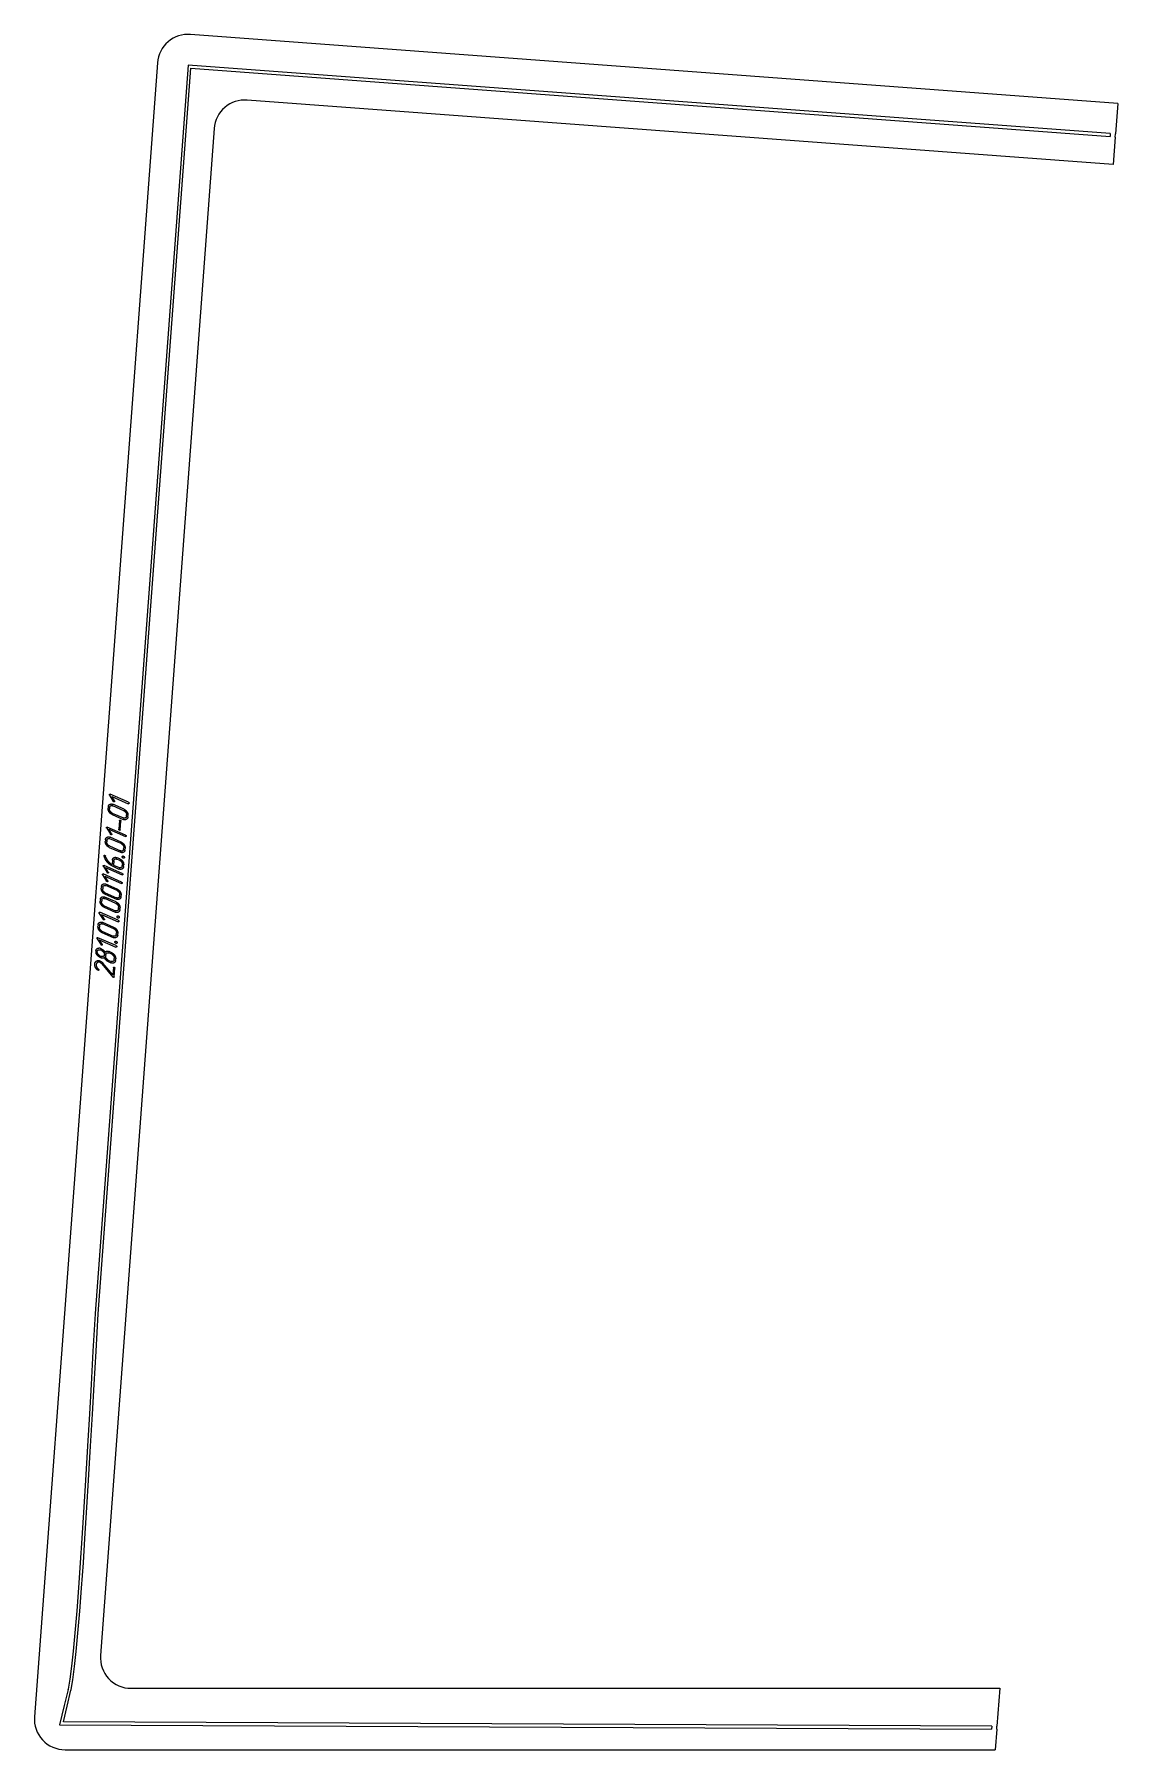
# Model space of a CAD drawing. Header units: millimetres. Extents: x -25 to 1034, y 0 to 1677.
import ezdxf

# ---------------------------------------------------------------- set-up
doc = ezdxf.new("R2010")
doc.units = ezdxf.units.MM
doc.linetypes.add('K5LT_BASIC', pattern=[0])
doc.layers.add('Engraving', color=7, linetype='Continuous')

msp = doc.modelspace()

# ---------------------------------------------------------------- linework, layer by layer
at = {"color": 143, "linetype": 'K5LT_BASIC', "lineweight": 15, "true_color": 0x33acca}
for p, q in [((1033.9, 1609.8), (127.3, 1677.3)), ((95.2, 1649.6), (-25.2, 32.2)), ((1029.4, 1550), (182.7, 1613)), ((1033.9, 1609.8), (1031.6, 1579.9)), ((150.5, 1585.3), (39.5, 92.2)), ((1031.4, 1576.9), (1029.4, 1550)), ((1031.4, 1576.9), (1031.6, 1579.9)), ((69.4, 60), (918.6, 60)), ((918.6, 60), (915.8, 23)), ((915.6, 20), (914.1, 0)), ((915.6, 20), (915.8, 23)), ((4.8, 0), (914.1, 0))]:
    msp.add_line(p, q, dxfattribs=at)
for centre, start, end in [((125.1, 1647.3), 85.7452, 175.7452), ((180.5, 1583.1), 85.7452, 175.7452), ((69.4, 90), 175.7452, 270), ((4.8, 30), 175.7452, 270)]:
    msp.add_arc(centre, 30, start, end, dxfattribs=at)
at = {"layer": 'Engraving', "color": 143, "linetype": 'K5LT_BASIC', "lineweight": 15, "true_color": 0x33acca}
for p, q in [((125.1, 1647.3), (34.2, 426.4)), ((37.2, 426.2), (127.8, 1644.1)), ((1026.6, 1580.3), (125.1, 1647.3)), ((127.8, 1644.1), (1026.4, 1577.3)), ((1026.6, 1580.3), (1026.4, 1577.3)), ((48.2, 933.3), (52, 927.2)), ((66.7, 926.4), (48.8, 934.3)), ((50.4, 932.1), (66.6, 925)), ((53.1, 927.8), (50.4, 932.1)), ((62.4, 918.1), (51.4, 923)), ((62.5, 919.6), (51.5, 924.4)), ((47.1, 921.9), (46.9, 920.5)), ((48.4, 921.3), (48.3, 919.9)), ((50.7, 914.5), (61.7, 909.6)), ((50.8, 915.9), (61.8, 911.1)), ((58, 908.6), (57.3, 900.1)), ((58.7, 899.5), (59.4, 908)), ((64.8, 912.7), (64.9, 914.1)), ((66.2, 912.1), (66.3, 913.5)), ((44.3, 889.8), (44.2, 888.3)), ((45.5, 901.1), (49.2, 895.1)), ((45.7, 889.2), (45.6, 887.7)), ((63.9, 894.3), (46.1, 902.1)), ((50.3, 895.7), (47.6, 900)), ((47.6, 900), (63.8, 892.9)), ((59.7, 886), (48.7, 890.8)), ((59.8, 887.4), (48.8, 892.2)), ((42.9, 874.2), (43, 873.9)), ((44.4, 873.5), (44.3, 873.8)), ((44.5, 873.1), (44.4, 873.5)), ((44.7, 872.4), (44.5, 873.1)), ((47.9, 882.3), (58.9, 877.5)), ((48.1, 883.7), (59.1, 878.9)), ((58.4, 871), (55.6, 872.2)), ((62, 880.5), (62.2, 881.9)), ((63.4, 879.9), (63.5, 881.3)), ((60, 848.4), (42.1, 856.3)), ((42.3, 863.7), (46, 857.7)), ((60.7, 856.9), (42.9, 864.7)), ((44.4, 862.5), (60.6, 855.4)), ((47.1, 858.2), (44.4, 862.5)), ((51.1, 869.8), (50.8, 865.6)), ((51.4, 863.8), (57.5, 861.1)), ((52.5, 869.2), (52.2, 865)), ((52.2, 865), (57.7, 862.5)), ((58.3, 869.6), (55.5, 870.8)), ((60.6, 864.2), (60.8, 865.6)), ((62, 863.6), (62.1, 865)), ((40.4, 843.9), (40.2, 842.5)), ((41.5, 855.3), (45.3, 849.2)), ((41.7, 843.3), (41.6, 841.9)), ((43.7, 854.1), (59.9, 847)), ((46.4, 849.8), (43.7, 854.1)), ((55.7, 840.1), (44.7, 844.9)), ((55.8, 841.5), (44.8, 846.4)), ((39.3, 831.2), (39.2, 829.8)), ((40.7, 830.6), (40.5, 829.2)), ((42.9, 823.8), (53.9, 818.9)), ((43, 825.2), (54, 820.4)), ((54.6, 827.5), (43.6, 832.3)), ((54.8, 828.9), (43.8, 833.7)), ((44, 836.4), (55, 831.6)), ((44.1, 837.8), (55.1, 833)), ((57, 822), (57.1, 823.4)), ((58.1, 834.6), (58.2, 836.1)), ((58.4, 821.4), (58.5, 822.8)), ((59.5, 834), (59.6, 835.5)), ((37.1, 806.5), (37, 805)), ((38.3, 817.8), (42.1, 811.8)), ((38.5, 805.9), (38.4, 804.4)), ((56.8, 811), (38.9, 818.8)), ((43.1, 812.4), (40.5, 816.7)), ((40.5, 816.7), (56.7, 809.6)), ((52.5, 802.7), (41.5, 807.5)), ((52.6, 804.1), (41.6, 808.9)), ((36.2, 793), (40, 787)), ((54.7, 786.2), (36.8, 794)), ((41, 787.6), (38.3, 791.9)), ((38.3, 791.9), (54.5, 784.8)), ((40.8, 799), (51.8, 794.2)), ((40.9, 800.4), (51.9, 795.6)), ((54.9, 797.2), (55, 798.6)), ((56.3, 796.6), (56.4, 798)), ((35, 781), (34.9, 780.5)), ((34.9, 780.5), (35, 780)), ((35, 780), (35.1, 779.2)), ((38.6, 783.7), (37.8, 783.8)), ((39, 783.6), (38.6, 783.7)), ((38.7, 774.9), (40.1, 774.3)), ((38.8, 776.3), (40.2, 775.7)), ((39.4, 783.4), (39, 783.6)), ((40.7, 781.4), (39.3, 782)), ((40.8, 782.8), (39.4, 783.4)), ((44.7, 777.5), (44.5, 776)), ((47, 772), (49.8, 770.8)), ((50.4, 777.9), (47.6, 779.1)), ((50.5, 779.3), (47.8, 780.5)), ((52.8, 772.4), (52.9, 773.8)), ((54.1, 771.8), (54.3, 773.2)), ((36.7, 762.2), (37, 762.1)), ((39.9, 769.2), (40.4, 768.8)), ((40.4, 768.8), (40.9, 768.3)), ((40.9, 768.3), (51.6, 755.5)), ((51.5, 757.6), (41.8, 769.1)), ((46.9, 770.6), (49.7, 769.4)), ((52.1, 764.7), (51.5, 757.6)), ((52.8, 755.6), (53.5, 764.1)), ((34.2, 426.3), (32.1, 389.8)), ((35.1, 389.6), (37.2, 426.1)), ((32.1, 389.7), (30.2, 357.2)), ((33.2, 357.1), (35.1, 389.6)), ((30.2, 357.2), (28.6, 328.3)), ((31.5, 328.1), (33.2, 357.1)), ((28.6, 328.3), (26.7, 296.8)), ((29.7, 296.7), (31.5, 328.1)), ((26.7, 296.8), (24.8, 263.6)), ((27.8, 263.4), (29.7, 296.7)), ((24.8, 263.6), (23.2, 237.1)), ((26.2, 236.9), (27.8, 263.4)), ((23.2, 237), (21.3, 206.7)), ((24.3, 206.5), (26.2, 236.8)), ((21.3, 206.7), (19.7, 182.8)), ((22.7, 182.6), (24.3, 206.5)), ((19.7, 182.8), (18, 158.3)), ((21, 158.1), (22.7, 182.6)), ((18, 158.2), (16.3, 135.8)), ((19.3, 135.5), (21, 158)), ((16.3, 135.8), (12.7, 96.2)), ((15.7, 95.9), (19.3, 135.5)), ((12.7, 96.2), (11.1, 81.8)), ((14.1, 81.5), (15.7, 95.9)), ((9.4, 68.8), (7.8, 59.3)), ((11.1, 81.8), (9.4, 68.8)), ((10.8, 58.8), (12.4, 68.4)), ((12.4, 68.4), (14.1, 81.5)), ((7.7, 58.9), (4, 43.2)), ((7, 42.5), (10.6, 58.2)), ((4, 43.1), (-0.5, 24.2)), ((3.3, 27.2), (6.9, 42.4)), ((-0.5, 24.2), (910.6, 20)), ((910.8, 23), (3.3, 27.2)), ((910.8, 23), (910.6, 20))]:
    msp.add_line(p, q, dxfattribs=at)
for centre, radius, start, end in [((47.2, 425.5), 13, 175.7452, 176.6022), ((47.2, 425.5), 10, 175.7452, 176.6022), ((45, 389), 13, 176.6022, 176.7132), ((45, 389), 10, 176.6022, 176.7132), ((21.6, 328.7), 7, 356.7128, 356.7454), ((21.6, 328.7), 10, 356.7128, 356.7454), ((19.8, 297.2), 7, 356.641, 356.7128), ((19.8, 297.2), 10, 356.641, 356.7128), ((17.8, 264), 7, 356.5782, 356.641), ((17.8, 264), 10, 356.5782, 356.641), ((16.2, 237.5), 7, 356.4011, 356.5782), ((16.2, 237.5), 10, 356.4011, 356.5782), ((14.3, 207.1), 7, 356.2437, 356.4011), ((14.3, 207.1), 10, 356.2437, 356.4011), ((11, 158.8), 7, 355.6272, 355.9721), ((11, 158.8), 10, 355.6272, 355.9723), ((0.9, 60.5), 7, 346.7887, 350.4542), ((0.9, 60.5), 10, 346.7887, 350.4542), ((-2.8, 44.8), 7, 346.5475, 346.7887), ((-2.8, 44.8), 10, 346.5475, 346.7887)]:
    msp.add_arc(centre, radius, start, end, dxfattribs=at)
for points in [[(47.1, 921.9), (47.2, 923.7), (48.5, 924.4)], [(48.1, 933.9), (48.1, 934.1), (48.3, 934.3)], [(48.2, 933.3), (48.1, 933.6), (48.1, 933.9)], [(48.3, 934.3), (48.5, 934.4), (48.8, 934.3)], [(48.4, 921.3), (48.5, 922.5), (49.4, 923)], [(48.5, 924.4), (49.8, 925.1), (51.5, 924.4)], [(49.4, 923), (50.3, 923.5), (51.4, 923)], [(52.5, 926.8), (52.3, 926.9), (52, 927.2)], [(53, 926.8), (52.7, 926.7), (52.5, 926.8)], [(53.2, 927.2), (53.2, 926.9), (53, 926.8)], [(53.1, 927.8), (53.2, 927.5), (53.2, 927.2)], [(67.1, 925), (66.9, 924.9), (66.6, 925)], [(66.7, 926.4), (67, 926.3), (67.2, 926)], [(67.3, 925.4), (67.3, 925.3), (67.1, 925)], [(67.2, 926), (67.4, 925.7), (67.3, 925.4)], [(47.9, 917), (46.8, 918.7), (46.9, 920.5)], [(50.7, 914.5), (49, 915.2), (47.9, 917)], [(48.9, 917.6), (48.2, 918.7), (48.3, 919.9)], [(50.8, 915.9), (49.7, 916.4), (48.9, 917.6)], [(58, 908.6), (58.1, 908.8), (58.3, 909)], [(58.3, 909), (58.5, 909.1), (58.8, 909)], [(58.8, 909), (59, 908.9), (59.2, 908.6)], [(59.2, 908.6), (59.4, 908.3), (59.4, 908)], [(64.7, 909.7), (63.4, 908.9), (61.7, 909.6)], [(63.8, 911.1), (62.9, 910.6), (61.8, 911.1)], [(62.4, 918.1), (63.6, 917.6), (64.3, 916.4)], [(62.5, 919.6), (64.2, 918.8), (65.3, 917)], [(64.8, 912.7), (64.7, 911.6), (63.8, 911.1)], [(64.3, 916.4), (65, 915.2), (64.9, 914.1)], [(66.2, 912.1), (66, 910.4), (64.7, 909.7)], [(65.3, 917), (66.5, 915.3), (66.3, 913.5)], [(44.3, 889.8), (44.4, 891.5), (45.8, 892.2)], [(45.3, 901.7), (45.4, 902), (45.6, 902.1)], [(45.5, 901.1), (45.3, 901.4), (45.3, 901.7)], [(45.6, 902.1), (45.8, 902.3), (46.1, 902.1)], [(45.7, 889.2), (45.8, 890.3), (46.7, 890.8)], [(45.8, 892.2), (47.1, 893), (48.8, 892.2)], [(46.7, 890.8), (47.5, 891.3), (48.7, 890.8)], [(49.7, 894.7), (49.6, 894.7), (49.2, 895.1)], [(50.2, 894.7), (50, 894.5), (49.7, 894.7)], [(50.5, 895.1), (50.4, 894.8), (50.2, 894.7)], [(50.3, 895.7), (50.5, 895.3), (50.5, 895.1)], [(57.5, 899.4), (57.3, 899.7), (57.3, 900.1)], [(57.9, 899.1), (57.8, 899.1), (57.5, 899.4)], [(58.4, 899), (58.2, 898.9), (57.9, 899.1)], [(58.7, 899.5), (58.6, 899.1), (58.4, 899)], [(64.4, 892.9), (64.2, 892.7), (63.8, 892.9)], [(63.9, 894.3), (64.3, 894.1), (64.4, 893.9)], [(64.4, 893.9), (64.6, 893.6), (64.6, 893.3)], [(64.6, 893.3), (64.6, 893.1), (64.4, 892.9)], [(42.9, 874.2), (43, 874.5), (43.2, 874.6)], [(46.3, 867.6), (43.9, 870.4), (43, 873.9)], [(43.2, 874.6), (43.4, 874.6), (43.7, 874.5)], [(43.7, 874.5), (43.9, 874.4), (44, 874.3)], [(44, 874.3), (44.2, 874.1), (44.3, 873.8)], [(45.2, 884.8), (44, 886.6), (44.2, 888.3)], [(44.7, 872.4), (45, 871.7), (45.4, 871)], [(47.9, 882.3), (46.3, 883), (45.2, 884.8)], [(46.2, 885.4), (45.5, 886.6), (45.6, 887.7)], [(48.1, 883.7), (46.9, 884.2), (46.2, 885.4)], [(51.1, 869.8), (51.3, 871.6), (52.6, 872.3)], [(52.6, 872.3), (53.9, 873), (55.6, 872.2)], [(62, 877.5), (60.7, 876.7), (58.9, 877.5)], [(61.1, 878.9), (60.2, 878.4), (59.1, 878.9)], [(59.7, 886), (60.8, 885.5), (61.6, 884.3)], [(59.8, 887.4), (61.5, 886.7), (62.6, 884.9)], [(60.7, 873.2), (60.7, 873.6), (61.1, 873.8)], [(61, 872.3), (60.7, 872.7), (60.7, 873.2)], [(61.6, 871.7), (61.4, 871.8), (61, 872.3)], [(62, 880.5), (61.9, 879.4), (61.1, 878.9)], [(61.1, 873.8), (61.5, 874), (61.8, 873.8)], [(61.6, 884.3), (62.3, 883.1), (62.2, 881.9)], [(61.8, 873.8), (62.2, 873.7), (62.5, 873.3)], [(63.4, 879.9), (63.3, 878.3), (62, 877.5)], [(62.8, 872.3), (62.7, 871.8), (62.4, 871.7)], [(62.5, 873.3), (62.8, 872.8), (62.8, 872.3)], [(62.6, 884.9), (63.7, 883.1), (63.5, 881.3)], [(41.4, 855.8), (41.4, 856.1), (41.6, 856.2)], [(41.5, 855.3), (41.4, 855.5), (41.4, 855.8)], [(41.6, 856.2), (41.8, 856.4), (42.1, 856.3)], [(42.1, 864.3), (42.1, 864.5), (42.4, 864.7)], [(42.3, 863.7), (42.1, 864), (42.1, 864.3)], [(42.4, 864.7), (42.6, 864.8), (42.9, 864.7)], [(45.4, 871), (46, 869.8), (47.1, 868.5)], [(46.5, 857.2), (46.4, 857.3), (46, 857.7)], [(51.4, 863.8), (48.6, 865.1), (46.3, 867.6)], [(47, 857.2), (46.8, 857.1), (46.5, 857.2)], [(47.2, 857.6), (47.2, 857.4), (47, 857.2)], [(47.1, 868.5), (47.9, 867.6), (48.9, 866.8)], [(47.1, 858.2), (47.3, 857.9), (47.2, 857.6)], [(48.9, 866.8), (49.9, 865.9), (50.8, 865.6)], [(52.5, 869.2), (52.6, 870.4), (53.5, 870.9)], [(53.5, 870.9), (54.4, 871.3), (55.5, 870.8)], [(60.6, 861.2), (59.3, 860.4), (57.5, 861.1)], [(59.7, 862.6), (58.8, 862.1), (57.7, 862.5)], [(58.3, 869.6), (59.4, 869.1), (60.1, 867.9)], [(58.4, 871), (60.1, 870.3), (61.2, 868.5)], [(60.6, 864.2), (60.5, 863.1), (59.7, 862.6)], [(60.1, 867.9), (60.9, 866.8), (60.8, 865.6)], [(62, 863.6), (61.9, 861.9), (60.6, 861.2)], [(60.7, 856.9), (61.1, 856.7), (61.2, 856.4)], [(61.4, 855.8), (61.3, 855.7), (61.1, 855.4)], [(61.2, 868.5), (62.3, 866.8), (62.1, 865)], [(61.2, 856.4), (61.4, 856.2), (61.4, 855.8)], [(62.4, 871.7), (62.1, 871.5), (61.6, 871.7)], [(41.2, 838.9), (40.1, 840.7), (40.2, 842.5)], [(40.4, 843.9), (40.5, 845.6), (41.8, 846.4)], [(44, 836.4), (42.3, 837.1), (41.2, 838.9)], [(42.2, 839.5), (41.5, 840.7), (41.6, 841.9)], [(41.7, 843.3), (41.8, 844.5), (42.7, 844.9)], [(41.8, 846.4), (43.1, 847.1), (44.8, 846.4)], [(44.1, 837.8), (43, 838.3), (42.2, 839.5)], [(42.7, 844.9), (43.6, 845.4), (44.7, 844.9)], [(45.8, 848.8), (45.6, 848.8), (45.3, 849.2)], [(46.3, 848.8), (46, 848.7), (45.8, 848.8)], [(46.5, 849.2), (46.5, 848.9), (46.3, 848.8)], [(46.4, 849.8), (46.5, 849.5), (46.5, 849.2)], [(55.7, 840.1), (56.9, 839.6), (57.6, 838.4)], [(55.8, 841.5), (57.5, 840.8), (58.6, 839)], [(58.6, 839), (59.8, 837.2), (59.6, 835.5)], [(60.4, 847), (60.2, 846.8), (59.9, 847)], [(60, 848.4), (60.3, 848.3), (60.5, 848)], [(60.6, 847.4), (60.6, 847.3), (60.4, 847)], [(60.5, 848), (60.7, 847.7), (60.6, 847.4)], [(61.1, 855.4), (61, 855.3), (60.6, 855.4)], [(40.1, 826.3), (39, 828), (39.2, 829.8)], [(39.3, 831.2), (39.4, 833), (40.7, 833.7)], [(42.9, 823.8), (41.3, 824.5), (40.1, 826.3)], [(41.2, 826.9), (40.4, 828), (40.5, 829.2)], [(40.7, 833.7), (42, 834.5), (43.8, 833.7)], [(40.7, 830.6), (40.8, 831.8), (41.6, 832.3)], [(43, 825.2), (41.9, 825.7), (41.2, 826.9)], [(41.6, 832.3), (42.5, 832.8), (43.6, 832.3)], [(54.6, 827.5), (55.8, 826.9), (56.5, 825.7)], [(54.8, 828.9), (56.5, 828.1), (57.6, 826.4)], [(58, 831.6), (56.7, 830.8), (55, 831.6)], [(57.1, 833), (56.2, 832.5), (55.1, 833)], [(57, 822), (56.9, 820.9), (56, 820.4)], [(56.5, 825.7), (57.2, 824.6), (57.1, 823.4)], [(58.1, 834.6), (58, 833.5), (57.1, 833)], [(57.6, 838.4), (58.3, 837.2), (58.2, 836.1)], [(57.6, 826.4), (58.7, 824.6), (58.5, 822.8)], [(59.5, 834), (59.3, 832.4), (58, 831.6)], [(37.1, 806.5), (37.3, 808.2), (38.6, 808.9)], [(38.2, 818.4), (38.2, 818.7), (38.4, 818.8)], [(38.3, 817.8), (38.2, 818.1), (38.2, 818.4)], [(38.4, 818.8), (38.6, 819), (38.9, 818.8)], [(38.5, 805.9), (38.6, 807), (39.5, 807.5)], [(38.6, 808.9), (39.9, 809.7), (41.6, 808.9)], [(39.5, 807.5), (40.4, 808), (41.5, 807.5)], [(42.5, 811.4), (42.4, 811.4), (42.1, 811.8)], [(43.1, 811.4), (42.8, 811.2), (42.5, 811.4)], [(43.1, 812.4), (43.3, 812), (43.3, 811.8)], [(43.3, 811.8), (43.3, 811.5), (43.1, 811.4)], [(57, 819), (55.6, 818.2), (53.9, 818.9)], [(56, 820.4), (55.1, 819.9), (54, 820.4)], [(55.7, 814.7), (55.7, 815.1), (56.1, 815.3)], [(56, 813.7), (55.6, 814.2), (55.7, 814.7)], [(56.6, 813.2), (56.4, 813.3), (56, 813.7)], [(56.1, 815.3), (56.4, 815.5), (56.8, 815.3)], [(57.4, 813.2), (57, 813), (56.6, 813.2)], [(57.2, 809.5), (57, 809.4), (56.7, 809.6)], [(56.8, 815.3), (57.2, 815.2), (57.5, 814.7)], [(56.8, 811), (57.1, 810.8), (57.3, 810.6)], [(58.4, 821.4), (58.3, 819.8), (57, 819)], [(57.4, 810), (57.4, 809.8), (57.2, 809.5)], [(57.3, 810.6), (57.4, 810.3), (57.4, 810)], [(57.7, 813.8), (57.7, 813.3), (57.4, 813.2)], [(57.5, 814.7), (57.8, 814.3), (57.7, 813.8)], [(36.1, 793.6), (36.1, 793.9), (36.3, 794)], [(36.2, 793), (36, 793.3), (36.1, 793.6)], [(36.3, 794), (36.5, 794.2), (36.8, 794)], [(38, 801.5), (36.9, 803.3), (37, 805)], [(40.8, 799), (39.1, 799.7), (38, 801.5)], [(39, 802.1), (38.3, 803.3), (38.4, 804.4)], [(40.9, 800.4), (39.8, 800.9), (39, 802.1)], [(54.8, 794.2), (53.5, 793.4), (51.8, 794.2)], [(53.9, 795.6), (53, 795.1), (51.9, 795.6)], [(52.5, 802.7), (53.7, 802.2), (54.4, 801)], [(52.6, 804.1), (54.3, 803.4), (55.4, 801.6)], [(53.6, 789.9), (53.6, 790.3), (54, 790.5)], [(53.9, 789), (53.5, 789.4), (53.6, 789.9)], [(54.9, 797.2), (54.8, 796.1), (53.9, 795.6)], [(54.5, 788.4), (54.3, 788.5), (53.9, 789)], [(54, 790.5), (54.3, 790.7), (54.7, 790.5)], [(54.4, 801), (55.1, 799.8), (55, 798.6)], [(55.3, 788.4), (54.9, 788.2), (54.5, 788.4)], [(54.7, 790.5), (55.1, 790.4), (55.4, 790)], [(56.3, 796.6), (56.1, 795), (54.8, 794.2)], [(55.6, 789), (55.6, 788.5), (55.3, 788.4)], [(55.4, 801.6), (56.5, 799.8), (56.4, 798)], [(55.4, 790), (55.7, 789.5), (55.6, 789)], [(35, 781), (35.1, 782.7), (36.4, 783.5)], [(35.9, 777.4), (35.3, 778.3), (35.1, 779.2)], [(35.5, 771.1), (37.1, 772.2), (39, 771.3)], [(38.7, 774.9), (37.1, 775.6), (35.9, 777.4)], [(36.3, 780.4), (36.4, 781.6), (37.3, 782)], [(37, 778), (36.2, 779.2), (36.3, 780.4)], [(36.4, 783.5), (37, 783.8), (37.8, 783.8)], [(38.8, 776.3), (37.7, 776.8), (37, 778)], [(37.3, 782), (38.2, 782.5), (39.3, 782)], [(40.4, 786.6), (40.3, 786.6), (40, 787)], [(41.9, 773.9), (41.1, 773.9), (40.1, 774.3)], [(42.2, 775.7), (41.4, 775.2), (40.2, 775.7)], [(40.9, 786.6), (40.7, 786.5), (40.4, 786.6)], [(40.7, 781.4), (41.9, 780.9), (42.6, 779.7)], [(40.8, 782.8), (41.8, 782.4), (42.6, 781.6)], [(41.2, 787), (41.2, 786.7), (40.9, 786.6)], [(41, 787.6), (41.2, 787.3), (41.2, 787)], [(43.5, 774.5), (42.8, 774), (41.9, 773.9)], [(43.2, 777.3), (43.1, 776.2), (42.2, 775.7)], [(42.6, 781.6), (43.3, 780.9), (43.9, 779.8)], [(42.6, 779.7), (43.3, 778.5), (43.2, 777.3)], [(44.9, 772.1), (44, 773.1), (43.5, 774.5)], [(43.9, 779.8), (44.4, 780.6), (45.5, 780.8)], [(45.2, 773.7), (44.4, 774.9), (44.5, 776)], [(44.7, 777.5), (44.8, 778.7), (45.6, 779.1)], [(46.9, 770.6), (45.9, 771.1), (44.9, 772.1)], [(47, 772), (45.9, 772.5), (45.2, 773.7)], [(45.5, 780.8), (46.6, 781), (47.8, 780.5)], [(45.6, 779.1), (46.5, 779.6), (47.6, 779.1)], [(50.4, 777.9), (51.5, 777.4), (52.3, 776.2)], [(50.5, 779.3), (52.2, 778.5), (53.3, 776.8)], [(52.8, 772.4), (52.7, 771.3), (51.8, 770.8)], [(52.3, 776.2), (53, 775), (52.9, 773.8)], [(54.1, 771.8), (54, 770.2), (52.7, 769.4)], [(53.3, 776.8), (54.4, 775), (54.3, 773.2)], [(55.1, 784.8), (54.9, 784.6), (54.5, 784.8)], [(54.7, 786.2), (55, 786.1), (55.2, 785.8)], [(55.3, 785.2), (55.3, 785.1), (55.1, 784.8)], [(55.2, 785.8), (55.3, 785.5), (55.3, 785.2)], [(33.8, 768.1), (34, 770.1), (35.5, 771.1)], [(34.4, 765.2), (33.7, 766.6), (33.8, 768.1)], [(36.7, 762.2), (35.1, 763.6), (34.4, 765.2)], [(35.3, 767.6), (35.2, 766.6), (35.6, 765.5)], [(35.6, 768.8), (35.3, 768.3), (35.3, 767.6)], [(36.5, 769.7), (36, 769.4), (35.6, 768.8)], [(35.6, 765.5), (36.1, 764.4), (37.3, 763.3)], [(38.9, 769.9), (37.5, 770.5), (36.5, 769.7)], [(37.5, 762.1), (37.3, 761.9), (37, 762.1)], [(37.3, 763.3), (37.5, 763.2), (37.6, 763)], [(37.7, 762.5), (37.7, 762.2), (37.5, 762.1)], [(37.6, 763), (37.7, 762.8), (37.7, 762.5)], [(39.9, 769.2), (39.4, 769.6), (38.9, 769.9)], [(39, 771.3), (39.7, 771), (40.3, 770.5)], [(40.3, 770.5), (41, 770), (41.8, 769.1)], [(52.7, 769.4), (51.4, 768.6), (49.7, 769.4)], [(51.8, 770.8), (50.9, 770.3), (49.8, 770.8)], [(52, 755.3), (51.8, 755.4), (51.6, 755.5)], [(52.5, 755.2), (52.2, 755.1), (52, 755.3)], [(52.1, 764.7), (52.1, 765), (52.4, 765.1)], [(52.4, 765.1), (52.6, 765.2), (52.9, 765.1)], [(52.8, 755.6), (52.7, 755.4), (52.5, 755.2)], [(52.9, 765.1), (53.1, 765), (53.3, 764.7)], [(53.3, 764.7), (53.5, 764.4), (53.5, 764.1)]]:
    msp.add_open_spline(points, degree=2, dxfattribs=at)

doc.saveas('drawing.dxf')
